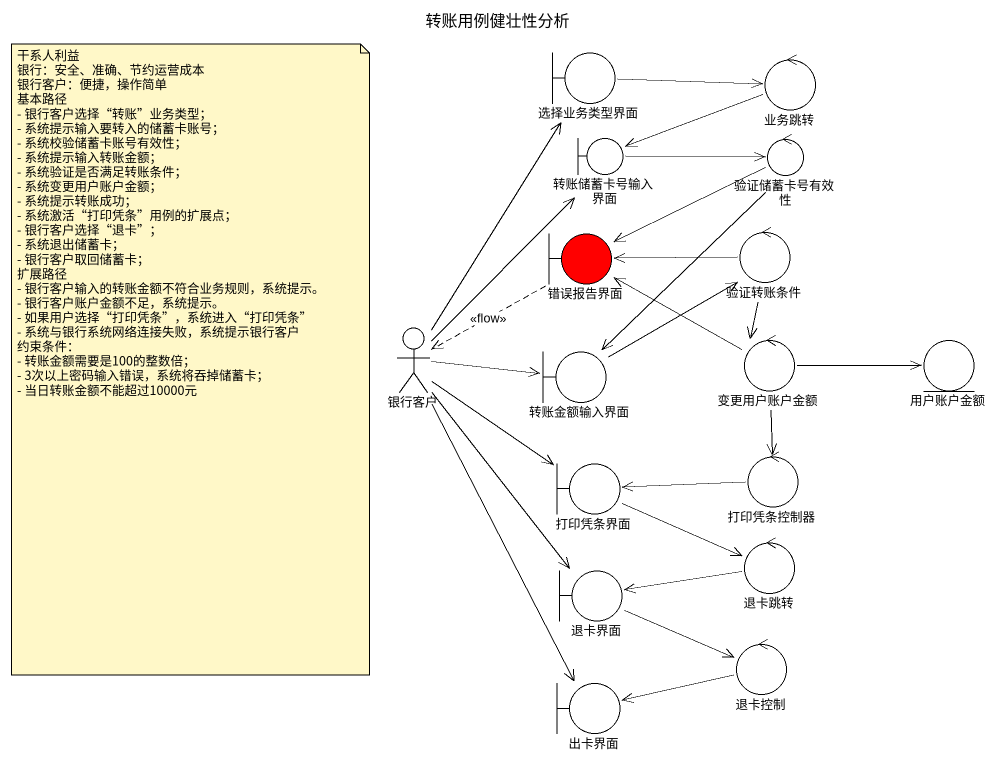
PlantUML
@startuml
title 转账用例健壮性分析
boundary 选择业务类型界面
control 业务跳转
boundary 转账储蓄卡号输入界面
control 验证储蓄卡号有效性
boundary 错误报告界面 #FF0000
control 验证转账条件
actor 银行客户
boundary 转账金额输入界面
control 变更用户账户金额
entity 用户账户金额
boundary 打印凭条界面
control 打印凭条控制器
boundary 退卡界面
control 退卡跳转
control 退卡控制
boundary 出卡界面
选择业务类型界面 -right-> 业务跳转
业务跳转 -left-> 转账储蓄卡号输入界面
转账储蓄卡号输入界面 -right-> 验证储蓄卡号有效性
验证储蓄卡号有效性 -left-> 错误报告界面
验证储蓄卡号有效性 --> 转账金额输入界面
错误报告界面 ..> 银行客户 : <<flow>>
验证转账条件 -left-> 错误报告界面
验证转账条件 --> 变更用户账户金额
银行客户 -up-> 选择业务类型界面
银行客户 -up-> 转账储蓄卡号输入界面
银行客户 -right-> 转账金额输入界面
银行客户 --> 打印凭条界面
银行客户 --> 退卡界面
银行客户 --> 出卡界面
转账金额输入界面 -up-> 验证转账条件
变更用户账户金额 -left-> 错误报告界面
变更用户账户金额 -right-> 用户账户金额
变更用户账户金额 --> 打印凭条控制器
打印凭条界面 -right-> 退卡跳转
打印凭条控制器 -left-> 打印凭条界面
退卡界面 -right-> 退卡控制
退卡跳转 -left-> 退卡界面
退卡控制 -left-> 出卡界面
note as N1
  干系人利益
  银行：安全、准确、节约运营成本
  银行客户：便捷，操作简单
  基本路径
  - 银行客户选择“转账”业务类型；
  - 系统提示输入要转入的储蓄卡账号；
  - 系统校验储蓄卡账号有效性；
  - 系统提示输入转账金额；
  - 系统验证是否满足转账条件；
  - 系统变更用户账户金额；
  - 系统提示转账成功；
  - 系统激活“打印凭条”用例的扩展点；
  - 银行客户选择“退卡”；
  - 系统退出储蓄卡；
  - 银行客户取回储蓄卡；
  扩展路径
  - 银行客户输入的转账金额不符合业务规则，系统提示。
  - 银行客户账户金额不足，系统提示。
  - 如果用户选择“打印凭条”，系统进入“打印凭条”
  - 系统与银行系统网络连接失败，系统提示银行客户
  约束条件：
  - 转账金额需要是100的整数倍；
  - 3次以上密码输入错误，系统将吞掉储蓄卡；
  - 当日转账金额不能超过10000元
end note
@enduml
